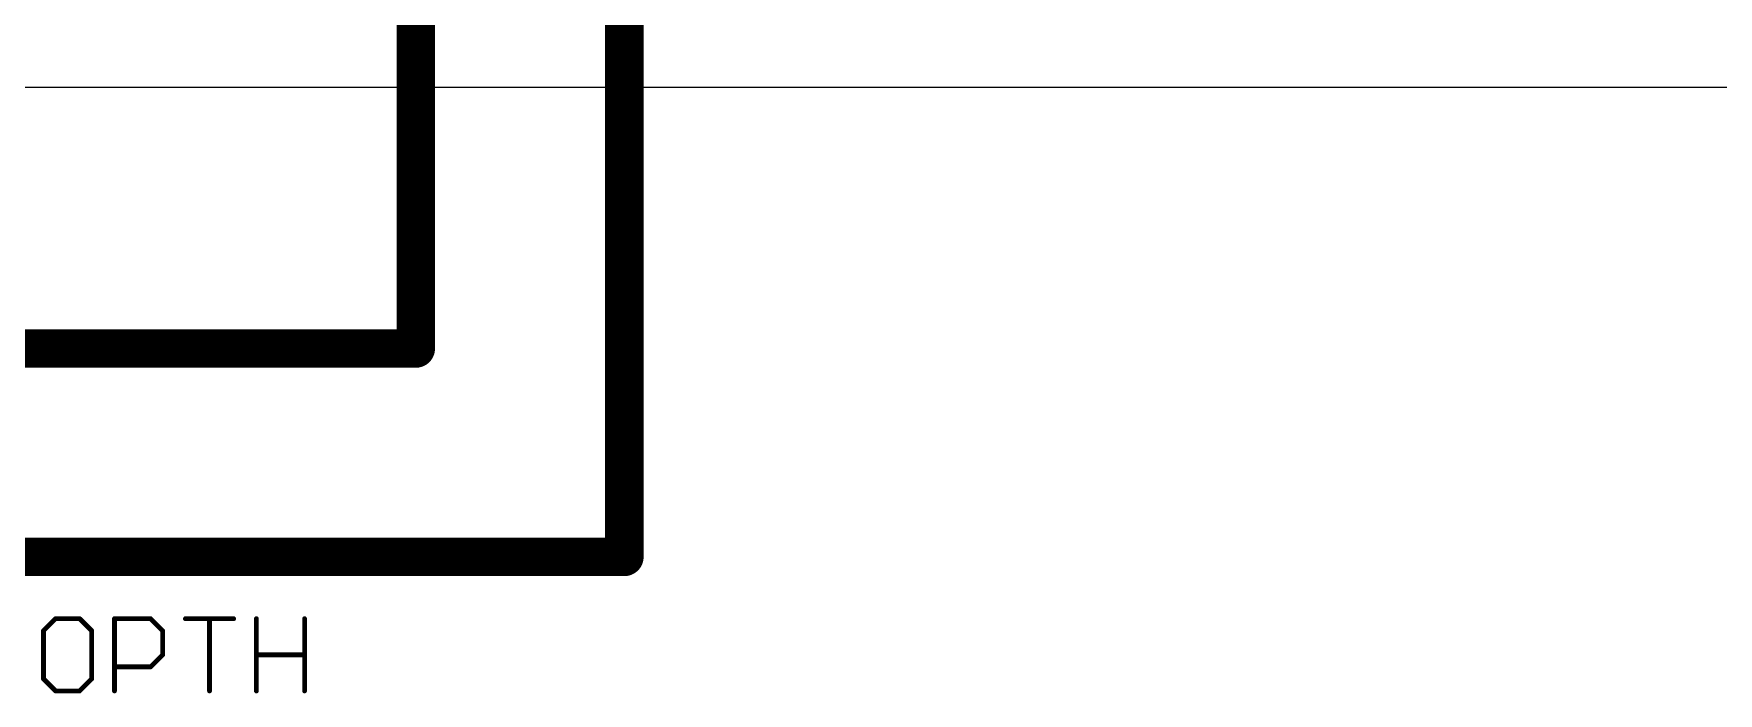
# Model space of a CAD drawing. Extents: x 0.5 to 37.4, y 3.1 to 45.2.
# Drawn here: x 6.47 to 15.35, y 3.15 to 6.63 of the extents above; entities that cross this region are included whole.
import ezdxf

# ---------------------------------------------------------------- set-up
doc = ezdxf.new("R2010")
doc.units = 0
for name, color, linetype in [('20', 7, 'CONTINUOUS'), ('21', 253, 'CONTINUOUS'), ('27', 253, 'CONTINUOUS'), ('51', 253, 'CONTINUOUS')]:
    doc.layers.add(name, color=color, linetype=linetype)

msp = doc.modelspace()

# ---------------------------------------------------------------- linework, layer by layer
at = {"layer": '20'}
msp.add_line((1.27, 6.35), (36.81, 6.35), dxfattribs=at)
at = {"layer": '21', "const_width": 0.2032}
for points in [[(9.58, 21.93), (9.58, 3.87)], [(9.58, 3.87), (0.68, 3.87)]]:
    msp.add_lwpolyline(points, dxfattribs=at)
at = {"layer": '21', "const_width": 0.1016}
for points in [[(9.5292, 3.87, 1), (9.6308, 3.87)], [(9.58, 3.8192, 1), (9.58, 3.9208)]]:
    msp.add_lwpolyline(points, format="xyb", dxfattribs=at)
at = {"layer": '27', "const_width": 0.0254}
for points in [[(6.5804, 3.5436), (6.5169, 3.4801)], [(6.7075, 3.5436), (6.5804, 3.5436)], [(6.7711, 3.4801), (6.7075, 3.5436)], [(6.8911, 3.1623), (6.8911, 3.5436)], [(6.8911, 3.5436), (7.0817, 3.5436)], [(7.0817, 3.5436), (7.1453, 3.4801)], [(7.2653, 3.5436), (7.5195, 3.5436)], [(7.3924, 3.1623), (7.3924, 3.5436)], [(7.6395, 3.1623), (7.6395, 3.5436)], [(7.8937, 3.5436), (7.8937, 3.1623)], [(6.5169, 3.4801), (6.5169, 3.2259)], [(6.7711, 3.2259), (6.7711, 3.4801)], [(7.1453, 3.4801), (7.1453, 3.353)], [(7.0817, 3.2894), (6.8911, 3.2894)], [(7.1453, 3.353), (7.0817, 3.2894)], [(7.6395, 3.353), (7.8937, 3.353)], [(6.5169, 3.2259), (6.5804, 3.1623)], [(6.7075, 3.1623), (6.7711, 3.2259)], [(6.5804, 3.1623), (6.7075, 3.1623)]]:
    msp.add_lwpolyline(points, dxfattribs=at)
at = {"layer": '27', "const_width": 0.0127}
for points in [[(6.5804, 3.55, 1), (6.5804, 3.5373)], [(6.5849, 3.5391, 1), (6.5759, 3.5481)], [(6.712, 3.5481, 1), (6.703, 3.5391)], [(6.7075, 3.5373, 1), (6.7075, 3.55)], [(6.8974, 3.5436, 1), (6.8847, 3.5436)], [(6.8911, 3.55, 1), (6.8911, 3.5373)], [(7.0862, 3.5481, 1), (7.0772, 3.5391)], [(7.0817, 3.5373, 1), (7.0817, 3.55)], [(7.2653, 3.55, 1), (7.2653, 3.5373)], [(7.3987, 3.5436, 1), (7.386, 3.5436)], [(7.5195, 3.5373, 1), (7.5195, 3.55)], [(7.6458, 3.5436, 1), (7.6331, 3.5436)], [(7.9, 3.5436, 1), (7.8873, 3.5436)], [(6.5232, 3.4801, 1), (6.5105, 3.4801)], [(6.5124, 3.4846, 1), (6.5213, 3.4756)], [(6.7774, 3.4801, 1), (6.7647, 3.4801)], [(6.7666, 3.4756, 1), (6.7756, 3.4846)], [(7.1516, 3.4801, 1), (7.1389, 3.4801)], [(7.1408, 3.4756, 1), (7.1498, 3.4846)], [(6.8911, 3.2958, 1), (6.8911, 3.2831)], [(7.0772, 3.2939, 1), (7.0862, 3.2849)], [(7.0817, 3.2831, 1), (7.0817, 3.2958)], [(7.1389, 3.353, 1), (7.1516, 3.353)], [(7.1498, 3.3485, 1), (7.1408, 3.3575)], [(7.6395, 3.3593, 1), (7.6395, 3.3466)], [(7.8937, 3.3466, 1), (7.8937, 3.3593)], [(6.5213, 3.2303, 1), (6.5124, 3.2214)], [(6.5105, 3.2259, 1), (6.5232, 3.2259)], [(6.7647, 3.2259, 1), (6.7774, 3.2259)], [(6.7756, 3.2214, 1), (6.7666, 3.2303)], [(6.5804, 3.1686, 1), (6.5804, 3.156)], [(6.5759, 3.1578, 1), (6.5849, 3.1668)], [(6.703, 3.1668, 1), (6.712, 3.1578)], [(6.7075, 3.156, 1), (6.7075, 3.1686)], [(6.8847, 3.1623, 1), (6.8974, 3.1623)], [(7.386, 3.1623, 1), (7.3987, 3.1623)], [(7.6331, 3.1623, 1), (7.6458, 3.1623)], [(7.8873, 3.1623, 1), (7.9, 3.1623)]]:
    msp.add_lwpolyline(points, format="xyb", dxfattribs=at)
at = {"layer": '51', "const_width": 0.2032}
for points in [[(8.48, 4.97), (8.48, 21.93)], [(8.48, 4.97), (1.68, 4.97)]]:
    msp.add_lwpolyline(points, dxfattribs=at)
at = {"layer": '51', "const_width": 0.1016}
for points in [[(8.48, 4.9192, 1), (8.48, 5.0208)], [(8.4292, 4.97, 1), (8.5308, 4.97)]]:
    msp.add_lwpolyline(points, format="xyb", dxfattribs=at)

doc.saveas('drawing.dxf')
